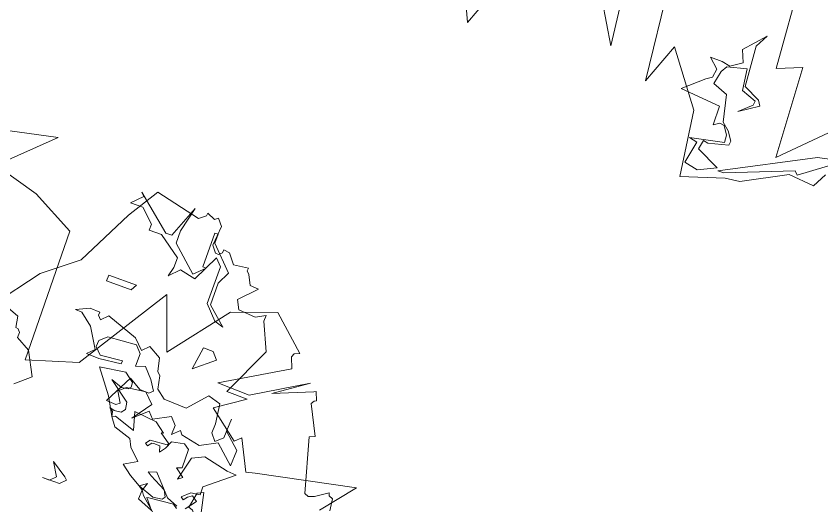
# Model space of a CAD drawing. Header units: metres. Extents: x -71 to 881, y -503 to 661.
# Drawn here: x 171.488 to 176.39, y 150.502 to 153.484 of the extents above; entities that cross this region are included whole.
import ezdxf

# ---------------------------------------------------------------- set-up
doc = ezdxf.new("R2010")
doc.units = ezdxf.units.M
doc.layers.add('ARBRE', color=100, linetype='Continuous', lineweight=13, true_color=0x00ff3f)

# ---------------------------------------------------------------- blocks, each defined once
blk = doc.blocks.new('WMF2', base_point=(0, 0.01))
at = {"color": 251, "lineweight": 0, "true_color": 0x636466}
for points in [[(81.23, -212.64), (86.45, -202.37), (92.4, -197.64), (98.49, -189.57)], [(173.01, -29.2), (166.39, -14.78), (160.89, -29.58)], [(135.29, -33.25), (133.39, -15.7), (130.63, -23.1), (123.64, -13.73), (121.99, -1.9), (114.39, -4.34), (111.72, -4.67), (103.98, -8.76), (99.27, -8.35), (97.95, -10.89)], [(31.95, -175.08), (27.13, -180.99), (44.83, -177.37), (46.41, -176.96), (49.12, -182.48), (50.2, -181.46), (55.69, -185.68), (50.55, -189.17), (54.41, -189.22), (50.23, -198.2), (52.48, -203.12), (52.39, -204.21), (54.12, -203.26), (57.28, -203.53), (58.15, -205.15), (55.25, -208.11), (56.89, -208.24), (57.74, -209.97), (58.25, -210.45), (58.2, -211), (60.88, -210.67), (62.28, -212.43), (63.37, -212.54), (63.42, -211.98), (64, -211.48), (64.56, -211.53), (65.45, -212.71), (65.14, -216.33), (66.13, -217.51), (66.73, -217.02), (68.24, -217.69), (68.28, -217.15), (69.45, -216.26), (77.76, -218.17), (81.23, -212.64), (81.23, -212.64)], [(122.03, -4.59), (121.2, -8.62), (122.72, -8.94), (116.58, -10.22), (116.74, -11.56), (117.68, -13), (118.53, -13.17), (119.53, -12.5), (119.62, -15.95), (127.05, -16.59), (123.52, -19.64), (122.5, -20.31), (122.25, -21.93), (124.05, -23.52), (121.84, -23.52), (120.32, -23.2), (118.31, -24.55), (119.17, -26.74), (115.88, -30.39), (117.14, -28.09), (116.53, -20.76), (113.49, -19.25), (112.89, -18.34), (116.25, -16.14), (114.07, -18.14), (114, -18.92), (116.7, -19.9), (117.23, -23.8), (120.73, -22.94), (121.42, -21.76), (121.9, -19.39), (119.14, -18.3), (118.02, -13.51), (116.67, -12.35), (115.65, -10.82), (115.72, -10.05), (119.34, -9.11), (120.19, -9.29), (120.53, -7.61), (116.29, -5.59), (119.5, -4.04), (122.03, -4.59), (122.03, -4.59)], [(100.3, -13.3), (97.37, -13.9), (96.16, -13.9), (102.61, -9.16), (103.21, -9.75), (114.9, -5.14), (116, -5.14), (100.3, -13.3), (100.3, -13.3)], [(151.66, -37.02), (141.23, -19.49), (142.97, -34.33)], [(113.77, -42.55), (112.45, -25.61), (108.09, -27.35), (107.21, -10.78), (98.49, -19.49)], [(30.17, -175.61), (30.45, -177.74), (31.15, -178.04), (31.35, -178.56), (33.6, -177.07), (34.61, -176.66), (35.32, -176.96), (38.04, -186.65), (37.02, -187.05), (39.7, -192.27), (39.35, -192.88), (38.94, -193.04), (39.56, -194.57), (39.97, -194.4), (46.81, -191.62), (41.05, -195.63), (50.47, -189.97), (56.38, -190.15), (44.99, -196.88), (45.76, -198.84), (45.47, -199.54), (44.55, -199.92), (50.64, -205.39), (58.51, -202.62), (66.66, -192.17), (70.16, -201.76), (80.62, -185.19), (89.7, -182.43), (90.01, -206.45), (97.85, -210.62), (106.23, -212.96), (97.57, -221.28), (108.11, -219.06)], [(96.18, -190.24), (93.53, -189.23), (93.18, -187.24), (92.71, -187.16), (92.29, -186.66), (92.32, -185.67), (89.73, -184.22), (87.53, -180.05), (90.18, -177.78)], [(55.75, -166.8), (56.5, -167.36), (60.96, -166.95), (61.31, -166.89), (59.77, -164.96)], [(59.07, -164.44), (62, -167.02), (62.51, -167.79), (63.26, -168.35), (60.34, -167.25), (58.66, -167.5), (58.28, -168), (58.89, -169.15), (61.9, -170.7), (62.6, -171.21), (61.18, -171.65), (57.84, -168.06), (55.81, -167.24)], [(54.29, -167.27), (52.87, -169.18), (53.82, -169.88), (54.6, -169.37), (55.15, -168.63), (55.66, -169.01), (54.32, -170.26), (52.66, -170.5), (52.66, -171.97), (47.81, -175.9), (49.56, -176.04), (54.15, -177.07), (56.26, -176.06), (57.34, -171.75), (56.54, -172.31), (58.19, -173.55), (57.21, -173.91), (57.26, -177.31), (58.26, -178.06), (60.53, -177.56), (61.17, -176.18), (61.91, -175.17), (62.25, -176.19), (63.37, -176.26), (63.72, -176.21), (64.28, -175.46), (64.78, -175.83), (64.22, -176.58), (61.08, -176.8), (60.89, -177.07), (62.8, -178.48), (62.37, -178.54), (64.31, -180), (68.46, -180.44), (67.52, -177.18), (71.39, -178.5), (71.97, -178.23), (72.13, -179.07), (72.84, -179.59), (71.95, -179.32), (70.65, -179.51), (70.12, -180.21), (70.34, -181.46), (74.19, -184.37), (72.12, -183.59), (70.89, -183.77), (70.51, -184.27), (70.59, -185.1), (72.3, -186.38), (76.95, -185.71), (73.74, -181.48), (71.97, -178.23), (70.82, -176.69), (67.68, -175.65), (66.98, -174.25), (64.97, -172.31), (67.26, -170.98), (65.32, -169.52), (63.26, -168.35), (62.04, -169.25), (62.51, -167.79), (62.6, -166.17), (59.77, -164.96)], [(56.45, -156.83), (51.18, -165.09), (52.99, -167.49), (53.79, -167.78), (53.24, -170.6), (52.14, -171.11), (51.01, -165.85), (52.98, -159.15), (54.67, -154.45), (56.12, -154.97), (56.45, -156.83), (56.45, -156.83)], [(78.47, -163.95), (77.51, -164.92), (78.97, -167.27), (76.15, -165.41), (75.64, -164.92), (76.63, -163.95), (79.84, -163.95), (78.47, -163.95), (78.47, -163.95)], [(52.76, -180.21), (55.75, -178.63), (59.24, -179.37), (59.71, -180), (60.98, -178.83), (60.92, -180.53), (62.07, -181.8), (65.07, -180.21), (66.12, -181.35), (68.53, -179.14), (66.06, -182.57), (67.81, -184.35), (71.26, -183.89), (72.51, -182.83), (71.38, -180.95), (72, -180.48), (73.83, -180.56), (71.19, -185.7), (68.92, -184.4), (67.21, -184.32), (66.57, -184.91), (67.73, -186.66), (69.36, -188.54), (71.08, -188), (71, -190.33), (72.16, -191.6), (77.42, -191.2), (78.69, -190.03), (78.74, -188.92), (77.57, -187.67), (73.52, -188.11), (73.54, -187.51), (77.6, -187.05), (79.9, -187.14), (78.75, -188.32), (80.93, -191.95), (83.16, -193.74), (84.39, -193.79), (82.02, -194.91), (80.2, -194.84), (80.22, -194.22), (79.64, -193.6), (78.5, -194.76), (72.73, -192.72), (70.97, -190.94), (69.83, -192.11), (67.56, -190.81), (67.04, -188.46), (66.45, -187.83), (65.94, -185.49), (64.29, -184.21), (60.16, -184.05), (57.09, -187.45), (54.82, -186.75), (54.35, -183.2), (54.41, -181.49), (53.37, -180.24), (52.1, -181.39), (51.95, -184.94), (52.04, -182.63), (49.22, -180.06), (49.34, -177.15), (52.76, -180.21), (52.76, -180.21)], [(59.05, -195.06), (57.96, -193.84), (61.5, -190.92), (60.89, -195.06), (59.05, -195.06), (59.05, -195.06)], [(62.92, -202.64), (62.92, -209.57), (64.13, -210.8), (66.44, -206.05), (69.38, -206.67), (71.07, -204.94), (70.59, -206.67), (70.59, -208.49), (74.6, -211.4), (76.92, -211.4), (76.92, -212.49), (79.35, -214.81), (81.66, -214.81), (79.84, -216.64), (80.44, -217.25), (73.99, -211.89), (72.89, -211.89), (70.59, -217.73), (71.68, -213.12), (71.68, -210.8), (67.05, -206.67), (65.23, -208.49), (65.83, -208.49), (65.83, -214.81), (65.23, -214.81), (65.23, -213.12), (61.21, -208.97), (62.31, -206.67), (62.31, -202.64), (58.89, -199.71), (60.6, -200.21), (62.92, -202.64), (62.92, -202.64)], [(80.95, -201.5), (75.73, -201.5), (76.34, -200.42), (80.95, -200.42), (80.95, -201.5), (80.95, -201.5)]]:
    blk.add_lwpolyline(points, dxfattribs=at)

msp = doc.modelspace()

# ---------------------------------------------------------------- block references
at = {"layer": 'ARBRE', "color": 251, "lineweight": 5, "true_color": 0x636466, "xscale": 0.03451886634015593, "yscale": 0.03451886634015593, "zscale": 0.03451886634015593, "rotation": 160.1685466476646}
for p in [(179.4646, 151.0173), (172.3199, 144.4162)]:
    msp.add_blockref('WMF2', p, dxfattribs=at)

doc.saveas('drawing.dxf')
